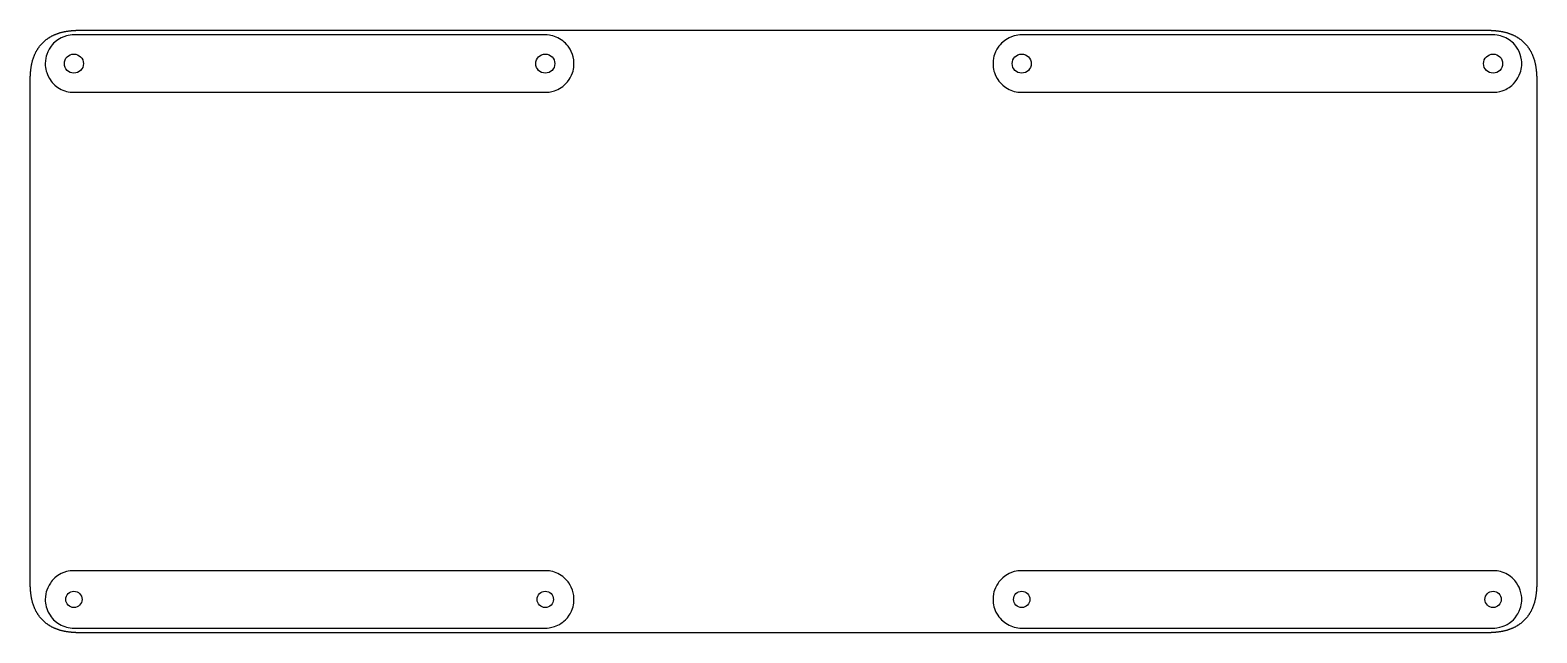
# Model space of a CAD drawing. Header units: millimetres. Extents: x 0 to 315, y 0 to 126.
import ezdxf

# ---------------------------------------------------------------- set-up
doc = ezdxf.new("R2010")
doc.units = ezdxf.units.MM
for name, color, linetype in [('FEET', 4, 'Continuous'), ('HOLES', 1, 'Continuous'), ('OUTLINE', 7, 'Continuous')]:
    doc.layers.add(name, color=color, linetype=linetype)

msp = doc.modelspace()

# ---------------------------------------------------------------- linework, layer by layer
at = {"layer": 'FEET'}
for points in [[(7.0376, 124.6124), (6.4963, 124.3812), (6.15, 124.1962), (5.6135, 123.8433), (5.1939, 123.511), (4.9074, 123.2426), (4.639, 122.9561), (4.3899, 122.6526), (4.2229, 122.4196), (3.9538, 122), (3.6715, 121.4392), (3.4684, 120.9286), (3.3544, 120.5529), (3.2653, 120.1705), (3.18, 119.5661), (3.15, 119), (3.1628, 118.6076), (3.2013, 118.2168), (3.2653, 117.8295), (3.3544, 117.4471), (3.4565, 117.1108), (3.6067, 116.7039), (3.7688, 116.3463), (4.023, 115.8889), (4.1612, 115.6666), (4.3899, 115.3474), (4.639, 115.0439), (4.9074, 114.7574), (5.1939, 114.489), (5.6135, 114.1567), (6.15, 113.8038), (6.4963, 113.6188), (6.8539, 113.4567), (7.2214, 113.3184), (7.5971, 113.2044), (7.9795, 113.1153), (8.3668, 113.0513), (8.7576, 113.0128), (9.15, 113), (107.7, 113), (108.0924, 113.0128), (108.4832, 113.0513), (109.1, 113.1688), (109.6286, 113.3184), (109.9961, 113.4567), (110.3537, 113.6188), (110.6551, 113.7798), (111.0334, 114.0112), (111.3526, 114.2399), (111.6038, 114.4461), (111.9426, 114.7574), (112.3182, 115.1745), (112.6888, 115.6666), (112.8962, 116), (113.1785, 116.5608), (113.3816, 117.0714), (113.4956, 117.4471), (113.5847, 117.8295), (113.6487, 118.2168), (113.6872, 118.6076), (113.7, 119), (113.6872, 119.3924), (113.6487, 119.7832), (113.5308, 120.4018), (113.3816, 120.9286), (113.1402, 121.5237), (112.8962, 122), (112.6126, 122.4398), (112.4601, 122.6526), (112.211, 122.9561), (111.9426, 123.2426), (111.6561, 123.511), (111.3526, 123.7601), (111.0334, 123.9888), (110.7, 124.1962), (110.3537, 124.3812), (109.9961, 124.5433), (109.6286, 124.6816), (109.2529, 124.7956), (108.8705, 124.8847), (108.5477, 124.938), (108.0924, 124.9872), (107.7, 125), (9.15, 125), (8.7576, 124.9872), (8.3668, 124.9487), (7.9795, 124.8847), (7.5971, 124.7956)], [(205.1876, 124.6124), (204.6463, 124.3812), (204.3, 124.1962), (203.7635, 123.8433), (203.3439, 123.511), (203.0574, 123.2426), (202.789, 122.9561), (202.5399, 122.6526), (202.3729, 122.4196), (202.1038, 122), (201.8215, 121.4392), (201.6184, 120.9286), (201.5044, 120.5529), (201.4153, 120.1705), (201.33, 119.5661), (201.3, 119), (201.3128, 118.6076), (201.3513, 118.2168), (201.4153, 117.8295), (201.5044, 117.4471), (201.6065, 117.1108), (201.7567, 116.7039), (201.9188, 116.3463), (202.173, 115.8889), (202.3112, 115.6666), (202.5399, 115.3474), (202.789, 115.0439), (203.0574, 114.7574), (203.3439, 114.489), (203.7635, 114.1567), (204.3, 113.8038), (204.6463, 113.6188), (205.0039, 113.4567), (205.3714, 113.3184), (205.7471, 113.2044), (206.1295, 113.1153), (206.5168, 113.0513), (206.9076, 113.0128), (207.3, 113), (305.85, 113), (306.2424, 113.0128), (306.6332, 113.0513), (307.25, 113.1688), (307.7786, 113.3184), (308.1461, 113.4567), (308.5037, 113.6188), (308.8051, 113.7798), (309.1834, 114.0112), (309.5026, 114.2399), (309.7538, 114.4461), (310.0926, 114.7574), (310.4682, 115.1745), (310.8388, 115.6666), (311.0462, 116), (311.3285, 116.5608), (311.5316, 117.0714), (311.6456, 117.4471), (311.7347, 117.8295), (311.7987, 118.2168), (311.8372, 118.6076), (311.85, 119), (311.8372, 119.3924), (311.7987, 119.7832), (311.6808, 120.4018), (311.5316, 120.9286), (311.2902, 121.5237), (311.0462, 122), (310.7626, 122.4398), (310.6101, 122.6526), (310.361, 122.9561), (310.0926, 123.2426), (309.8061, 123.511), (309.5026, 123.7601), (309.1834, 123.9888), (308.85, 124.1962), (308.5037, 124.3812), (308.1461, 124.5433), (307.7786, 124.6816), (307.4029, 124.7956), (307.0205, 124.8847), (306.6977, 124.938), (306.2424, 124.9872), (305.85, 125), (207.3, 125), (206.9076, 124.9872), (206.5168, 124.9487), (206.1295, 124.8847), (205.7471, 124.7956)], [(7.0376, 12.6124), (6.4963, 12.3812), (6.15, 12.1962), (5.6135, 11.8433), (5.1939, 11.511), (4.9074, 11.2426), (4.639, 10.9561), (4.3899, 10.6526), (4.2229, 10.4196), (3.9538, 10), (3.6715, 9.4392), (3.4684, 8.9286), (3.3544, 8.5529), (3.2653, 8.1705), (3.18, 7.5661), (3.15, 7), (3.1628, 6.6076), (3.2013, 6.2168), (3.2653, 5.8295), (3.3544, 5.4471), (3.4565, 5.1108), (3.6067, 4.7039), (3.7688, 4.3463), (4.023, 3.8889), (4.1612, 3.6666), (4.3899, 3.3474), (4.639, 3.0439), (4.9074, 2.7574), (5.1939, 2.489), (5.6135, 2.1567), (6.15, 1.8038), (6.4963, 1.6188), (6.8539, 1.4567), (7.2214, 1.3184), (7.5971, 1.2044), (7.9795, 1.1153), (8.3668, 1.0513), (8.7576, 1.0128), (9.15, 1), (107.7, 1), (108.0924, 1.0128), (108.4832, 1.0513), (109.1, 1.1688), (109.6286, 1.3184), (109.9961, 1.4567), (110.3537, 1.6188), (110.6551, 1.7798), (111.0334, 2.0112), (111.3526, 2.2399), (111.6038, 2.4461), (111.9426, 2.7574), (112.3182, 3.1745), (112.6888, 3.6666), (112.8962, 4), (113.1785, 4.5608), (113.3816, 5.0714), (113.4956, 5.4471), (113.5847, 5.8295), (113.6487, 6.2168), (113.6872, 6.6076), (113.7, 7), (113.6872, 7.3924), (113.6487, 7.7832), (113.5308, 8.4018), (113.3816, 8.9286), (113.1402, 9.5237), (112.8962, 10), (112.6126, 10.4398), (112.4601, 10.6526), (112.211, 10.9561), (111.9426, 11.2426), (111.6561, 11.511), (111.3526, 11.7601), (111.0334, 11.9888), (110.7, 12.1962), (110.3537, 12.3812), (109.9961, 12.5433), (109.6286, 12.6816), (109.2529, 12.7956), (108.8705, 12.8847), (108.5477, 12.938), (108.0924, 12.9872), (107.7, 13), (9.15, 13), (8.7576, 12.9872), (8.3668, 12.9487), (7.9795, 12.8847), (7.5971, 12.7956)], [(205.1876, 12.6124), (204.6463, 12.3812), (204.3, 12.1962), (203.7635, 11.8433), (203.3439, 11.511), (203.0574, 11.2426), (202.789, 10.9561), (202.5399, 10.6526), (202.3729, 10.4196), (202.1038, 10), (201.8215, 9.4392), (201.6184, 8.9286), (201.5044, 8.5529), (201.4153, 8.1705), (201.33, 7.5661), (201.3, 7), (201.3128, 6.6076), (201.3513, 6.2168), (201.4153, 5.8295), (201.5044, 5.4471), (201.6065, 5.1108), (201.7567, 4.7039), (201.9188, 4.3463), (202.173, 3.8889), (202.3112, 3.6666), (202.5399, 3.3474), (202.789, 3.0439), (203.0574, 2.7574), (203.3439, 2.489), (203.7635, 2.1567), (204.3, 1.8038), (204.6463, 1.6188), (205.0039, 1.4567), (205.3714, 1.3184), (205.7471, 1.2044), (206.1295, 1.1153), (206.5168, 1.0513), (206.9076, 1.0128), (207.3, 1), (305.85, 1), (306.2424, 1.0128), (306.6332, 1.0513), (307.25, 1.1688), (307.7786, 1.3184), (308.1461, 1.4567), (308.5037, 1.6188), (308.8051, 1.7798), (309.1834, 2.0112), (309.5026, 2.2399), (309.7538, 2.4461), (310.0926, 2.7574), (310.4682, 3.1745), (310.8388, 3.6666), (311.0462, 4), (311.3285, 4.5608), (311.5316, 5.0714), (311.6456, 5.4471), (311.7347, 5.8295), (311.7987, 6.2168), (311.8372, 6.6076), (311.85, 7), (311.8372, 7.3924), (311.7987, 7.7832), (311.6808, 8.4018), (311.5316, 8.9286), (311.2902, 9.5237), (311.0462, 10), (310.7626, 10.4398), (310.6101, 10.6526), (310.361, 10.9561), (310.0926, 11.2426), (309.8061, 11.511), (309.5026, 11.7601), (309.1834, 11.9888), (308.85, 12.1962), (308.5037, 12.3812), (308.1461, 12.5433), (307.7786, 12.6816), (307.4029, 12.7956), (307.0205, 12.8847), (306.6977, 12.938), (306.2424, 12.9872), (305.85, 13), (207.3, 13), (206.9076, 12.9872), (206.5168, 12.9487), (206.1295, 12.8847), (205.7471, 12.7956)]]:
    msp.add_lwpolyline(points, close=True, dxfattribs=at)
at = {"layer": 'HOLES'}
for centre, radius in [((9.15, 119), 2), ((107.7, 119), 2), ((207.3, 119), 2), ((305.85, 119), 2), ((9.15, 7), 1.7), ((107.7, 7), 1.7), ((207.3, 7), 1.7), ((305.85, 7), 1.7)]:
    msp.add_circle(centre, radius, dxfattribs=at)
at = {"layer": 'OUTLINE'}
msp.add_lwpolyline([(302.9641, 126), (303.0636, 126), (303.1631, 126), (303.2627, 125.9999), (303.3622, 125.9998), (303.4617, 125.9997), (303.5613, 125.9994), (303.6608, 125.9991), (303.7604, 125.9986), (303.8599, 125.998), (303.9594, 125.9973), (304.059, 125.9964), (304.1585, 125.9953), (304.258, 125.994), (304.3575, 125.9925), (304.4571, 125.9908), (304.5566, 125.9888), (304.6561, 125.9866), (304.7556, 125.9841), (304.8551, 125.9813), (304.9546, 125.9782), (305.054, 125.9748), (305.1535, 125.971), (305.253, 125.9669), (305.3524, 125.9623), (305.4518, 125.9574), (305.5512, 125.9521), (305.6506, 125.9464), (305.7499, 125.9402), (305.8492, 125.9336), (305.9485, 125.9265), (306.0478, 125.9189), (306.147, 125.9108), (306.2461, 125.9021), (306.3452, 125.893), (306.4443, 125.8833), (306.5433, 125.873), (306.6422, 125.8621), (306.7411, 125.8506), (306.8399, 125.8385), (306.9386, 125.8258), (307.0373, 125.8125), (307.1358, 125.7984), (307.2342, 125.7837), (307.3326, 125.7683), (307.4308, 125.7522), (307.5289, 125.7354), (307.6269, 125.7178), (307.7247, 125.6994), (307.8224, 125.6803), (307.9199, 125.6604), (308.0173, 125.6397), (308.1145, 125.6182), (308.2115, 125.5959), (308.3083, 125.5727), (308.4048, 125.5487), (308.5012, 125.5237), (308.5973, 125.498), (308.6932, 125.4713), (308.7889, 125.4436), (308.8842, 125.4151), (308.9793, 125.3856), (309.0741, 125.3552), (309.1685, 125.3238), (309.2626, 125.2915), (309.3564, 125.2581), (309.4498, 125.2238), (309.5429, 125.1884), (309.6355, 125.152), (309.7278, 125.1146), (309.8196, 125.0762), (309.9109, 125.0366), (310.0018, 124.9961), (310.0922, 124.9544), (310.1821, 124.9117), (310.2715, 124.8679), (310.3603, 124.823), (310.4486, 124.777), (310.5363, 124.7299), (310.6234, 124.6817), (310.7098, 124.6324), (310.7957, 124.582), (310.8809, 124.5306), (310.9655, 124.4782), (311.0494, 124.4246), (311.1327, 124.3701), (311.2153, 124.3145), (311.2971, 124.2579), (311.3783, 124.2003), (311.4587, 124.1416), (311.5384, 124.082), (311.6174, 124.0214), (311.6956, 123.9598), (311.773, 123.8972), (311.8496, 123.8337), (311.9254, 123.7693), (312.0005, 123.7038), (312.0747, 123.6375), (312.1481, 123.5703), (312.2206, 123.5021), (312.2923, 123.433), (312.3631, 123.3631), (312.433, 123.2923), (312.5021, 123.2206), (312.5703, 123.1481), (312.6375, 123.0747), (312.7038, 123.0005), (312.7693, 122.9254), (312.8337, 122.8496), (312.8972, 122.773), (312.9598, 122.6956), (313.0214, 122.6174), (313.082, 122.5384), (313.1416, 122.4587), (313.2003, 122.3783), (313.2579, 122.2971), (313.3145, 122.2153), (313.3701, 122.1327), (313.4246, 122.0494), (313.4782, 121.9655), (313.5306, 121.8809), (313.582, 121.7957), (313.6324, 121.7098), (313.6817, 121.6234), (313.7299, 121.5363), (313.777, 121.4486), (313.823, 121.3603), (313.8679, 121.2715), (313.9117, 121.1821), (313.9544, 121.0922), (313.9961, 121.0018), (314.0366, 120.9109), (314.0762, 120.8196), (314.1146, 120.7278), (314.152, 120.6355), (314.1884, 120.5429), (314.2238, 120.4498), (314.2581, 120.3564), (314.2915, 120.2626), (314.3238, 120.1685), (314.3552, 120.0741), (314.3856, 119.9793), (314.4151, 119.8842), (314.4436, 119.7889), (314.4713, 119.6932), (314.498, 119.5973), (314.5237, 119.5012), (314.5487, 119.4048), (314.5727, 119.3083), (314.5959, 119.2115), (314.6182, 119.1145), (314.6397, 119.0173), (314.6604, 118.9199), (314.6803, 118.8224), (314.6994, 118.7247), (314.7178, 118.6269), (314.7354, 118.5289), (314.7522, 118.4308), (314.7683, 118.3326), (314.7837, 118.2342), (314.7984, 118.1358), (314.8125, 118.0373), (314.8258, 117.9386), (314.8385, 117.8399), (314.8506, 117.7411), (314.8621, 117.6422), (314.873, 117.5433), (314.8833, 117.4443), (314.893, 117.3452), (314.9021, 117.2461), (314.9108, 117.147), (314.9189, 117.0478), (314.9265, 116.9485), (314.9336, 116.8492), (314.9402, 116.7499), (314.9464, 116.6506), (314.9521, 116.5512), (314.9574, 116.4518), (314.9623, 116.3524), (314.9669, 116.253), (314.971, 116.1535), (314.9748, 116.054), (314.9782, 115.9546), (314.9813, 115.8551), (314.9841, 115.7556), (314.9866, 115.6561), (314.9888, 115.5566), (314.9908, 115.4571), (314.9925, 115.3575), (314.994, 115.258), (314.9953, 115.1585), (314.9964, 115.059), (314.9973, 114.9594), (314.998, 114.8599), (314.9986, 114.7604), (314.9991, 114.6608), (314.9994, 114.5613), (314.9997, 114.4617), (314.9998, 114.3622), (314.9999, 114.2627), (315, 114.1631), (315, 114.0636), (315, 113.9641), (315, 12.0359), (315, 11.9364), (315, 11.8369), (314.9999, 11.7373), (314.9998, 11.6378), (314.9997, 11.5383), (314.9994, 11.4387), (314.9991, 11.3392), (314.9986, 11.2396), (314.998, 11.1401), (314.9973, 11.0406), (314.9964, 10.941), (314.9953, 10.8415), (314.994, 10.742), (314.9925, 10.6425), (314.9908, 10.5429), (314.9888, 10.4434), (314.9866, 10.3439), (314.9841, 10.2444), (314.9813, 10.1449), (314.9782, 10.0454), (314.9748, 9.946), (314.971, 9.8465), (314.9669, 9.747), (314.9623, 9.6476), (314.9574, 9.5482), (314.9521, 9.4488), (314.9464, 9.3494), (314.9402, 9.2501), (314.9336, 9.1508), (314.9265, 9.0515), (314.9189, 8.9522), (314.9108, 8.853), (314.9021, 8.7539), (314.893, 8.6548), (314.8833, 8.5557), (314.873, 8.4567), (314.8621, 8.3578), (314.8506, 8.2589), (314.8385, 8.1601), (314.8258, 8.0614), (314.8125, 7.9627), (314.7984, 7.8642), (314.7837, 7.7658), (314.7683, 7.6674), (314.7522, 7.5692), (314.7354, 7.4711), (314.7178, 7.3731), (314.6994, 7.2753), (314.6803, 7.1776), (314.6604, 7.0801), (314.6397, 6.9827), (314.6182, 6.8855), (314.5959, 6.7885), (314.5727, 6.6917), (314.5487, 6.5952), (314.5237, 6.4988), (314.498, 6.4027), (314.4713, 6.3068), (314.4436, 6.2111), (314.4151, 6.1158), (314.3856, 6.0207), (314.3552, 5.9259), (314.3238, 5.8315), (314.2915, 5.7374), (314.2581, 5.6436), (314.2238, 5.5502), (314.1884, 5.4571), (314.152, 5.3645), (314.1146, 5.2722), (314.0762, 5.1804), (314.0366, 5.0891), (313.9961, 4.9982), (313.9544, 4.9078), (313.9117, 4.8179), (313.8679, 4.7285), (313.823, 4.6397), (313.777, 4.5514), (313.7299, 4.4637), (313.6817, 4.3766), (313.6324, 4.2902), (313.582, 4.2043), (313.5306, 4.1191), (313.4782, 4.0345), (313.4246, 3.9506), (313.3701, 3.8673), (313.3145, 3.7847), (313.2579, 3.7029), (313.2003, 3.6217), (313.1416, 3.5413), (313.082, 3.4616), (313.0214, 3.3826), (312.9598, 3.3044), (312.8972, 3.227), (312.8337, 3.1504), (312.7693, 3.0746), (312.7038, 2.9995), (312.6375, 2.9253), (312.5703, 2.8519), (312.5021, 2.7794), (312.433, 2.7077), (312.3631, 2.6369), (312.2923, 2.567), (312.2206, 2.4979), (312.1481, 2.4297), (312.0747, 2.3625), (312.0005, 2.2962), (311.9254, 2.2307), (311.8496, 2.1663), (311.773, 2.1028), (311.6956, 2.0402), (311.6174, 1.9786), (311.5384, 1.918), (311.4587, 1.8584), (311.3783, 1.7997), (311.2971, 1.7421), (311.2153, 1.6855), (311.1327, 1.6299), (311.0494, 1.5754), (310.9655, 1.5218), (310.8809, 1.4694), (310.7957, 1.418), (310.7098, 1.3676), (310.6234, 1.3183), (310.5363, 1.2701), (310.4486, 1.223), (310.3603, 1.177), (310.2715, 1.1321), (310.1821, 1.0883), (310.0922, 1.0456), (310.0018, 1.0039), (309.9109, 0.9634), (309.8196, 0.9238), (309.7278, 0.8854), (309.6355, 0.848), (309.5429, 0.8116), (309.4498, 0.7762), (309.3564, 0.7419), (309.2626, 0.7085), (309.1685, 0.6762), (309.0741, 0.6448), (308.9793, 0.6144), (308.8842, 0.5849), (308.7889, 0.5564), (308.6932, 0.5287), (308.5973, 0.502), (308.5012, 0.4763), (308.4048, 0.4513), (308.3083, 0.4273), (308.2115, 0.4041), (308.1145, 0.3818), (308.0173, 0.3603), (307.9199, 0.3396), (307.8224, 0.3197), (307.7247, 0.3006), (307.6269, 0.2822), (307.5289, 0.2646), (307.4308, 0.2478), (307.3326, 0.2317), (307.2342, 0.2163), (307.1358, 0.2016), (307.0373, 0.1875), (306.9386, 0.1742), (306.8399, 0.1615), (306.7411, 0.1494), (306.6422, 0.1379), (306.5433, 0.127), (306.4443, 0.1167), (306.3452, 0.107), (306.2461, 0.0979), (306.147, 0.0892), (306.0478, 0.0811), (305.9485, 0.0735), (305.8492, 0.0664), (305.7499, 0.0598), (305.6506, 0.0536), (305.5512, 0.0479), (305.4518, 0.0426), (305.3524, 0.0377), (305.253, 0.0331), (305.1535, 0.029), (305.054, 0.0252), (304.9546, 0.0218), (304.8551, 0.0187), (304.7556, 0.0159), (304.6561, 0.0134), (304.5566, 0.0112), (304.4571, 0.0092), (304.3575, 0.0075), (304.258, 0.006), (304.1585, 0.0047), (304.059, 0.0036), (303.9594, 0.0027), (303.8599, 0.002), (303.7604, 0.0014), (303.6608, 0.0009), (303.5613, 0.0006), (303.4617, 0.0003), (303.3622, 0.0002), (303.2627, 0.0001), (303.1631, 0), (303.0636, 0), (302.9641, 0), (12.0359, 0), (11.9364, 0), (11.8369, 0), (11.7373, 0.0001), (11.6378, 0.0002), (11.5383, 0.0003), (11.4387, 0.0006), (11.3392, 0.0009), (11.2396, 0.0014), (11.1401, 0.002), (11.0406, 0.0027), (10.941, 0.0036), (10.8415, 0.0047), (10.742, 0.006), (10.6425, 0.0075), (10.5429, 0.0092), (10.4434, 0.0112), (10.3439, 0.0134), (10.2444, 0.0159), (10.1449, 0.0187), (10.0454, 0.0218), (9.946, 0.0252), (9.8465, 0.029), (9.747, 0.0331), (9.6476, 0.0377), (9.5482, 0.0426), (9.4488, 0.0479), (9.3494, 0.0536), (9.2501, 0.0598), (9.1508, 0.0664), (9.0515, 0.0735), (8.9522, 0.0811), (8.853, 0.0892), (8.7539, 0.0979), (8.6548, 0.107), (8.5557, 0.1167), (8.4567, 0.127), (8.3578, 0.1379), (8.2589, 0.1494), (8.1601, 0.1615), (8.0614, 0.1742), (7.9627, 0.1875), (7.8642, 0.2016), (7.7658, 0.2163), (7.6674, 0.2317), (7.5692, 0.2478), (7.4711, 0.2646), (7.3731, 0.2822), (7.2753, 0.3006), (7.1776, 0.3197), (7.0801, 0.3396), (6.9827, 0.3603), (6.8855, 0.3818), (6.7885, 0.4041), (6.6917, 0.4273), (6.5952, 0.4513), (6.4988, 0.4763), (6.4027, 0.502), (6.3068, 0.5287), (6.2111, 0.5564), (6.1158, 0.5849), (6.0207, 0.6144), (5.9259, 0.6448), (5.8315, 0.6762), (5.7374, 0.7085), (5.6436, 0.7419), (5.5502, 0.7762), (5.4571, 0.8116), (5.3645, 0.848), (5.2722, 0.8854), (5.1804, 0.9238), (5.0891, 0.9634), (4.9982, 1.0039), (4.9078, 1.0456), (4.8179, 1.0883), (4.7285, 1.1321), (4.6397, 1.177), (4.5514, 1.223), (4.4637, 1.2701), (4.3766, 1.3183), (4.2902, 1.3676), (4.2043, 1.418), (4.1191, 1.4694), (4.0345, 1.5218), (3.9506, 1.5754), (3.8673, 1.6299), (3.7847, 1.6855), (3.7029, 1.7421), (3.6217, 1.7997), (3.5413, 1.8584), (3.4616, 1.918), (3.3826, 1.9786), (3.3044, 2.0402), (3.227, 2.1028), (3.1504, 2.1663), (3.0746, 2.2307), (2.9995, 2.2962), (2.9253, 2.3625), (2.8519, 2.4297), (2.7794, 2.4979), (2.7077, 2.567), (2.6369, 2.6369), (2.567, 2.7077), (2.4979, 2.7794), (2.4297, 2.8519), (2.3625, 2.9253), (2.2962, 2.9995), (2.2307, 3.0746), (2.1663, 3.1504), (2.1028, 3.227), (2.0402, 3.3044), (1.9786, 3.3826), (1.918, 3.4616), (1.8584, 3.5413), (1.7997, 3.6217), (1.7421, 3.7029), (1.6855, 3.7847), (1.6299, 3.8673), (1.5754, 3.9506), (1.5218, 4.0345), (1.4694, 4.1191), (1.418, 4.2043), (1.3676, 4.2902), (1.3183, 4.3766), (1.2701, 4.4637), (1.223, 4.5514), (1.177, 4.6397), (1.1321, 4.7285), (1.0883, 4.8179), (1.0456, 4.9078), (1.0039, 4.9982), (0.9634, 5.0891), (0.9238, 5.1804), (0.8854, 5.2722), (0.848, 5.3645), (0.8116, 5.4571), (0.7762, 5.5502), (0.7419, 5.6436), (0.7085, 5.7374), (0.6762, 5.8315), (0.6448, 5.9259), (0.6144, 6.0207), (0.5849, 6.1158), (0.5564, 6.2111), (0.5287, 6.3068), (0.502, 6.4027), (0.4763, 6.4988), (0.4513, 6.5952), (0.4273, 6.6917), (0.4041, 6.7885), (0.3818, 6.8855), (0.3603, 6.9827), (0.3396, 7.0801), (0.3197, 7.1776), (0.3006, 7.2753), (0.2822, 7.3731), (0.2646, 7.4711), (0.2478, 7.5692), (0.2317, 7.6674), (0.2163, 7.7658), (0.2016, 7.8642), (0.1875, 7.9627), (0.1742, 8.0614), (0.1615, 8.1601), (0.1494, 8.2589), (0.1379, 8.3578), (0.127, 8.4567), (0.1167, 8.5557), (0.107, 8.6548), (0.0979, 8.7539), (0.0892, 8.853), (0.0811, 8.9522), (0.0735, 9.0515), (0.0664, 9.1508), (0.0598, 9.2501), (0.0536, 9.3494), (0.0479, 9.4488), (0.0426, 9.5482), (0.0377, 9.6476), (0.0331, 9.747), (0.029, 9.8465), (0.0252, 9.946), (0.0218, 10.0454), (0.0187, 10.1449), (0.0159, 10.2444), (0.0134, 10.3439), (0.0112, 10.4434), (0.0092, 10.5429), (0.0075, 10.6425), (0.006, 10.742), (0.0047, 10.8415), (0.0036, 10.941), (0.0027, 11.0406), (0.002, 11.1401), (0.0014, 11.2396), (0.0009, 11.3392), (0.0006, 11.4387), (0.0003, 11.5383), (0.0002, 11.6378), (0.0001, 11.7373), (0, 11.8369), (0, 11.9364), (0, 12.0359), (0, 113.9641), (0, 114.0636), (0, 114.1631), (0.0001, 114.2627), (0.0002, 114.3622), (0.0003, 114.4617), (0.0006, 114.5613), (0.0009, 114.6608), (0.0014, 114.7604), (0.002, 114.8599), (0.0027, 114.9594), (0.0036, 115.059), (0.0047, 115.1585), (0.006, 115.258), (0.0075, 115.3575), (0.0092, 115.4571), (0.0112, 115.5566), (0.0134, 115.6561), (0.0159, 115.7556), (0.0187, 115.8551), (0.0218, 115.9546), (0.0252, 116.054), (0.029, 116.1535), (0.0331, 116.253), (0.0377, 116.3524), (0.0426, 116.4518), (0.0479, 116.5512), (0.0536, 116.6506), (0.0598, 116.7499), (0.0664, 116.8492), (0.0735, 116.9485), (0.0811, 117.0478), (0.0892, 117.147), (0.0979, 117.2461), (0.107, 117.3452), (0.1167, 117.4443), (0.127, 117.5433), (0.1379, 117.6422), (0.1494, 117.7411), (0.1615, 117.8399), (0.1742, 117.9386), (0.1875, 118.0373), (0.2016, 118.1358), (0.2163, 118.2342), (0.2317, 118.3326), (0.2478, 118.4308), (0.2646, 118.5289), (0.2822, 118.6269), (0.3006, 118.7247), (0.3197, 118.8224), (0.3396, 118.9199), (0.3603, 119.0173), (0.3818, 119.1145), (0.4041, 119.2115), (0.4273, 119.3083), (0.4513, 119.4048), (0.4763, 119.5012), (0.502, 119.5973), (0.5287, 119.6932), (0.5564, 119.7889), (0.5849, 119.8842), (0.6144, 119.9793), (0.6448, 120.0741), (0.6762, 120.1685), (0.7085, 120.2626), (0.7419, 120.3564), (0.7762, 120.4498), (0.8116, 120.5429), (0.848, 120.6355), (0.8854, 120.7278), (0.9238, 120.8196), (0.9634, 120.9109), (1.0039, 121.0018), (1.0456, 121.0922), (1.0883, 121.1821), (1.1321, 121.2715), (1.177, 121.3603), (1.223, 121.4486), (1.2701, 121.5363), (1.3183, 121.6234), (1.3676, 121.7098), (1.418, 121.7957), (1.4694, 121.8809), (1.5218, 121.9655), (1.5754, 122.0494), (1.6299, 122.1327), (1.6855, 122.2153), (1.7421, 122.2971), (1.7997, 122.3783), (1.8584, 122.4587), (1.918, 122.5384), (1.9786, 122.6174), (2.0402, 122.6956), (2.1028, 122.773), (2.1663, 122.8496), (2.2307, 122.9254), (2.2962, 123.0005), (2.3625, 123.0747), (2.4297, 123.1481), (2.4979, 123.2206), (2.567, 123.2923), (2.6369, 123.3631), (2.7077, 123.433), (2.7794, 123.5021), (2.8519, 123.5703), (2.9253, 123.6375), (2.9995, 123.7038), (3.0746, 123.7693), (3.1504, 123.8337), (3.227, 123.8972), (3.3044, 123.9598), (3.3826, 124.0214), (3.4616, 124.082), (3.5413, 124.1416), (3.6217, 124.2003), (3.7029, 124.2579), (3.7847, 124.3145), (3.8673, 124.3701), (3.9506, 124.4246), (4.0345, 124.4782), (4.1191, 124.5306), (4.2043, 124.582), (4.2902, 124.6324), (4.3766, 124.6817), (4.4637, 124.7299), (4.5514, 124.777), (4.6397, 124.823), (4.7285, 124.8679), (4.8179, 124.9117), (4.9078, 124.9544), (4.9982, 124.9961), (5.0891, 125.0366), (5.1804, 125.0762), (5.2722, 125.1146), (5.3645, 125.152), (5.4571, 125.1884), (5.5502, 125.2238), (5.6436, 125.2581), (5.7374, 125.2915), (5.8315, 125.3238), (5.9259, 125.3552), (6.0207, 125.3856), (6.1158, 125.4151), (6.2111, 125.4436), (6.3068, 125.4713), (6.4027, 125.498), (6.4988, 125.5237), (6.5952, 125.5487), (6.6917, 125.5727), (6.7885, 125.5959), (6.8855, 125.6182), (6.9827, 125.6397), (7.0801, 125.6604), (7.1776, 125.6803), (7.2753, 125.6994), (7.3731, 125.7178), (7.4711, 125.7354), (7.5692, 125.7522), (7.6674, 125.7683), (7.7658, 125.7837), (7.8642, 125.7984), (7.9627, 125.8125), (8.0614, 125.8258), (8.1601, 125.8385), (8.2589, 125.8506), (8.3578, 125.8621), (8.4567, 125.873), (8.5557, 125.8833), (8.6548, 125.893), (8.7539, 125.9021), (8.853, 125.9108), (8.9522, 125.9189), (9.0515, 125.9265), (9.1508, 125.9336), (9.2501, 125.9402), (9.3494, 125.9464), (9.4488, 125.9521), (9.5482, 125.9574), (9.6476, 125.9623), (9.747, 125.9669), (9.8465, 125.971), (9.946, 125.9748), (10.0454, 125.9782), (10.1449, 125.9813), (10.2444, 125.9841), (10.3439, 125.9866), (10.4434, 125.9888), (10.5429, 125.9908), (10.6425, 125.9925), (10.742, 125.994), (10.8415, 125.9953), (10.941, 125.9964), (11.0406, 125.9973), (11.1401, 125.998), (11.2396, 125.9986), (11.3392, 125.9991), (11.4387, 125.9994), (11.5383, 125.9997), (11.6378, 125.9998), (11.7373, 125.9999), (11.8369, 126), (11.9364, 126), (12.0359, 126)], close=True, dxfattribs=at)

doc.saveas('drawing.dxf')
